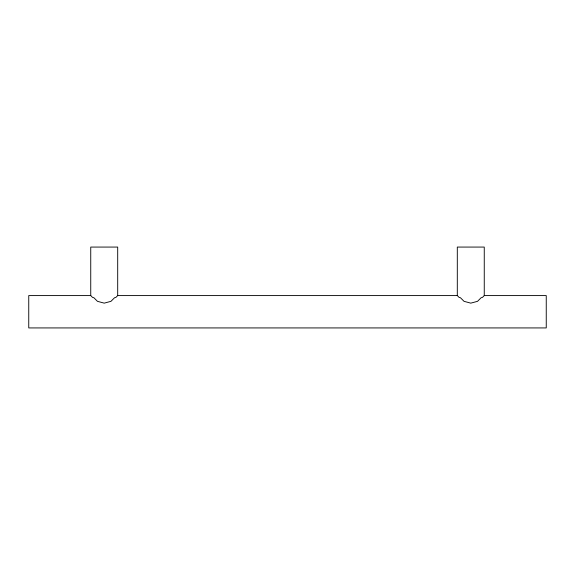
<?xml version="1.0" encoding="UTF-8"?>
<svg xmlns="http://www.w3.org/2000/svg" width="575" height="575" viewBox="0 0 575 575"><rect width="100%" height="100%" fill="white"/><g stroke="black" fill="none" stroke-linecap="round" stroke-linejoin="round"><path stroke-width="0.86" d="M117.695 295.586L115.891 297.39L114.54 297.749L110.953 301.336L104.219 303.14L97.477 301.336L93.897 297.749L92.546 297.39L90.742 295.586L28.75 295.586L28.75 327.93L546.25 327.93L546.25 295.586L484.258 295.586L482.454 297.39L481.103 297.749L477.516 301.336L470.781 303.14L464.039 301.336L460.46 297.749L459.109 297.39L457.305 295.586L117.695 295.586L117.695 247.07L90.742 247.07L90.742 295.586M484.258 295.586L484.258 247.07L457.305 247.07L457.305 295.586"/></g></svg>
